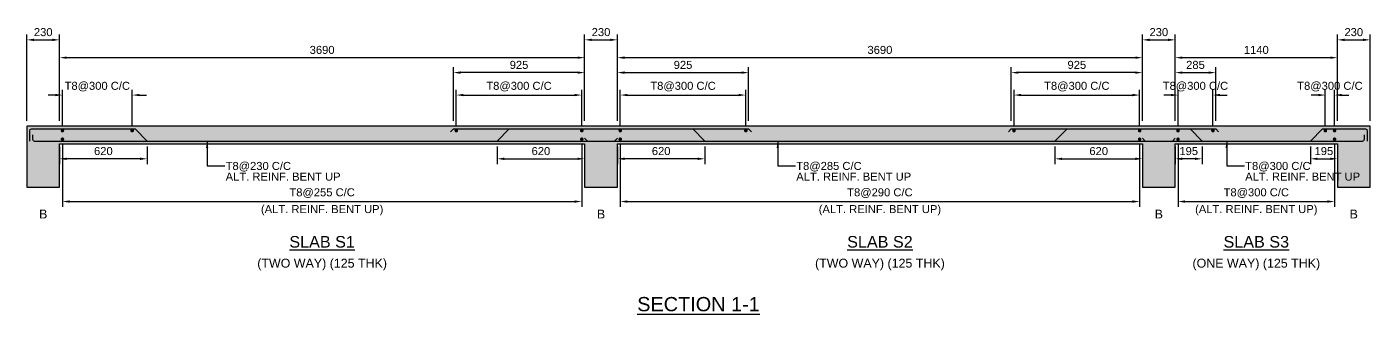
# Model space of a CAD drawing. Header units: inches. Extents: x -816171 to 9366335, y -450961 to 689132.
# Drawn here: x 6802250 to 6840010, y 261772 to 269836 of the extents above; entities that cross this region are included whole.
import ezdxf
from ezdxf.enums import TextEntityAlignment as Align

# ---------------------------------------------------------------- set-up
doc = ezdxf.new("R2010")
doc.units = ezdxf.units.IN
doc.header["$MEASUREMENT"] = 0
for name, color, linetype in [('Concrete Line', 2, 'Continuous'), ('Dimension', 31, 'Continuous'), ('Labels', 4, 'Continuous'), ('Reinforcement', 130, 'Continuous'), ('Solid', 25, 'Continuous'), ('Text', 31, 'Continuous')]:
    doc.layers.add(name, color=color, linetype=linetype)
doc.styles.add('SC-SLB1', font='SansSerif')
doc.styles.add('SC-SLB2', font='SansSerif')
doc.dimstyles.new('SlabElev', dxfattribs={"dimtxt": 225, "dimasz": 200, "dimexe": 150, "dimexo": 150, "dimgap": 100, "dimtad": 1, "dimtoh": 1, "dimdec": 4, "dimlfac": 0.25, "dimzin": 0, "dimdsep": 46, "dimtxsty": 'SC-SLB2', "dimcen": 0.09, "dimclrd": 8, "dimclre": 8, "dimclrt": 31, "dimadec": 0, "dimazin": 0, "dimtfac": 1, "dimtdec": 0, "dimtix": 1, "dimtofl": 0, "dimtmove": 0, "dimatfit": 3, "dimfxl": 1, "dimtolj": 1, "dimtzin": 0, "dimarcsym": 0})

# ---------------------------------------------------------------- blocks, each defined once
blk = doc.blocks.new('*D2603')
at = {"layer": 'DEFPOINTS', "color": 0, "transparency": 16777216}
for p in [(6817930, 268972), (6803170, 267052), (6817930, 267052)]:
    blk.add_point(p, dxfattribs=at)
at = {"layer": 'Dimension', "color": 8, "lineweight": -2, "transparency": 16777216}
for p, q in [((6803170, 267202), (6803170, 269122)), ((6803370, 268972), (6817730, 268972)), ((6817930, 267202), (6817930, 269122))]:
    blk.add_line(p, q, dxfattribs=at)
at = {"layer": 'Dimension', "color": 8, "transparency": 16777216}
for points in [[(6803370, 269005), (6803370, 268939), (6803170, 268972)], [(6817730, 269005), (6817730, 268939), (6817930, 268972)]]:
    blk.add_solid(points, dxfattribs=at)
at = {"layer": 'Dimension', "color": 31, "transparency": 16777216, "insert": (6810550, 269188), "char_height": 225, "attachment_point": 5, "style": 'SC-SLB2'}
blk.add_mtext('\\A1;3690', dxfattribs=at)
blk = doc.blocks.new('*D2604')
at = {"layer": 'DEFPOINTS', "color": 0, "transparency": 16777216}
for p in [(6803170, 269472), (6802250, 267052), (6803170, 267052)]:
    blk.add_point(p, dxfattribs=at)
at = {"layer": 'Dimension', "color": 8, "lineweight": -2, "transparency": 16777216}
for p, q in [((6802250, 267202), (6802250, 269622)), ((6803170, 267202), (6803170, 269622)), ((6802450, 269472), (6802970, 269472))]:
    blk.add_line(p, q, dxfattribs=at)
at = {"layer": 'Dimension', "color": 8, "transparency": 16777216}
for points in [[(6802450, 269505), (6802450, 269439), (6802250, 269472)], [(6802970, 269505), (6802970, 269439), (6803170, 269472)]]:
    blk.add_solid(points, dxfattribs=at)
at = {"layer": 'Dimension', "color": 31, "transparency": 16777216, "insert": (6802710, 269688), "char_height": 225, "attachment_point": 5, "style": 'SC-SLB2'}
blk.add_mtext('\\A1;230', dxfattribs=at)
blk = doc.blocks.new('*D2605')
at = {"layer": 'DEFPOINTS', "color": 0, "transparency": 16777216}
for p in [(6814240, 268552), (6814240, 267052), (6817930, 267052)]:
    blk.add_point(p, dxfattribs=at)
at = {"layer": 'Dimension', "color": 8, "lineweight": -2, "transparency": 16777216}
for p, q in [((6814240, 267202), (6814240, 268702)), ((6817730, 268552), (6814440, 268552)), ((6817930, 267202), (6817930, 268702))]:
    blk.add_line(p, q, dxfattribs=at)
at = {"layer": 'Dimension', "color": 8, "transparency": 16777216}
for points in [[(6814440, 268585), (6814440, 268519), (6814240, 268552)], [(6817730, 268585), (6817730, 268519), (6817930, 268552)]]:
    blk.add_solid(points, dxfattribs=at)
at = {"layer": 'Dimension', "color": 31, "transparency": 16777216, "insert": (6816085, 268768), "char_height": 225, "attachment_point": 5, "style": 'SC-SLB2'}
blk.add_mtext('\\A1;925', dxfattribs=at)
blk = doc.blocks.new('*D2606')
at = {"layer": 'DEFPOINTS', "color": 0, "transparency": 16777216}
for p in [(6833610, 268972), (6818850, 267052), (6833610, 267052)]:
    blk.add_point(p, dxfattribs=at)
at = {"layer": 'Dimension', "color": 8, "lineweight": -2, "transparency": 16777216}
for p, q in [((6818850, 267202), (6818850, 269122)), ((6819050, 268972), (6833410, 268972)), ((6833610, 267202), (6833610, 269122))]:
    blk.add_line(p, q, dxfattribs=at)
at = {"layer": 'Dimension', "color": 8, "transparency": 16777216}
for points in [[(6819050, 269005), (6819050, 268939), (6818850, 268972)], [(6833410, 269005), (6833410, 268939), (6833610, 268972)]]:
    blk.add_solid(points, dxfattribs=at)
at = {"layer": 'Dimension', "color": 31, "transparency": 16777216, "insert": (6826230, 269188), "char_height": 225, "attachment_point": 5, "style": 'SC-SLB2'}
blk.add_mtext('\\A1;3690', dxfattribs=at)
blk = doc.blocks.new('*D2607')
at = {"layer": 'DEFPOINTS', "color": 0, "transparency": 16777216}
for p in [(6818850, 269472), (6817930, 267052), (6818850, 267052)]:
    blk.add_point(p, dxfattribs=at)
at = {"layer": 'Dimension', "color": 8, "lineweight": -2, "transparency": 16777216}
for p, q in [((6817930, 267202), (6817930, 269622)), ((6818850, 267202), (6818850, 269622)), ((6818130, 269472), (6818650, 269472))]:
    blk.add_line(p, q, dxfattribs=at)
at = {"layer": 'Dimension', "color": 8, "transparency": 16777216}
for points in [[(6818130, 269505), (6818130, 269439), (6817930, 269472)], [(6818650, 269505), (6818650, 269439), (6818850, 269472)]]:
    blk.add_solid(points, dxfattribs=at)
at = {"layer": 'Dimension', "color": 31, "transparency": 16777216, "insert": (6818390, 269688), "char_height": 225, "attachment_point": 5, "style": 'SC-SLB2'}
blk.add_mtext('\\A1;230', dxfattribs=at)
blk = doc.blocks.new('*D2608')
at = {"layer": 'DEFPOINTS', "color": 0, "transparency": 16777216}
for p in [(6822540, 268552), (6818850, 267052), (6822540, 267052)]:
    blk.add_point(p, dxfattribs=at)
at = {"layer": 'Dimension', "color": 8, "lineweight": -2, "transparency": 16777216}
for p, q in [((6818850, 267202), (6818850, 268702)), ((6819050, 268552), (6822340, 268552)), ((6822540, 267202), (6822540, 268702))]:
    blk.add_line(p, q, dxfattribs=at)
at = {"layer": 'Dimension', "color": 8, "transparency": 16777216}
for points in [[(6819050, 268585), (6819050, 268519), (6818850, 268552)], [(6822340, 268585), (6822340, 268519), (6822540, 268552)]]:
    blk.add_solid(points, dxfattribs=at)
at = {"layer": 'Dimension', "color": 31, "transparency": 16777216, "insert": (6820695, 268768), "char_height": 225, "attachment_point": 5, "style": 'SC-SLB2'}
blk.add_mtext('\\A1;925', dxfattribs=at)
blk = doc.blocks.new('*D2609')
at = {"layer": 'DEFPOINTS', "color": 0, "transparency": 16777216}
for p in [(6829920, 268552), (6829920, 267052), (6833610, 267052)]:
    blk.add_point(p, dxfattribs=at)
at = {"layer": 'Dimension', "color": 8, "lineweight": -2, "transparency": 16777216}
for p, q in [((6829920, 267202), (6829920, 268702)), ((6833410, 268552), (6830120, 268552)), ((6833610, 267202), (6833610, 268702))]:
    blk.add_line(p, q, dxfattribs=at)
at = {"layer": 'Dimension', "color": 8, "transparency": 16777216}
for points in [[(6830120, 268585), (6830120, 268519), (6829920, 268552)], [(6833410, 268585), (6833410, 268519), (6833610, 268552)]]:
    blk.add_solid(points, dxfattribs=at)
at = {"layer": 'Dimension', "color": 31, "transparency": 16777216, "insert": (6831765, 268768), "char_height": 225, "attachment_point": 5, "style": 'SC-SLB2'}
blk.add_mtext('\\A1;925', dxfattribs=at)
blk = doc.blocks.new('*D2610')
at = {"layer": 'DEFPOINTS', "color": 0, "transparency": 16777216}
for p in [(6839090, 268972), (6834530, 267052), (6839090, 267052)]:
    blk.add_point(p, dxfattribs=at)
at = {"layer": 'Dimension', "color": 8, "lineweight": -2, "transparency": 16777216}
for p, q in [((6834530, 267202), (6834530, 269122)), ((6834730, 268972), (6838890, 268972)), ((6839090, 267202), (6839090, 269122))]:
    blk.add_line(p, q, dxfattribs=at)
at = {"layer": 'Dimension', "color": 8, "transparency": 16777216}
for points in [[(6834730, 269005), (6834730, 268939), (6834530, 268972)], [(6838890, 269005), (6838890, 268939), (6839090, 268972)]]:
    blk.add_solid(points, dxfattribs=at)
at = {"layer": 'Dimension', "color": 31, "transparency": 16777216, "insert": (6836810, 269188), "char_height": 225, "attachment_point": 5, "style": 'SC-SLB2'}
blk.add_mtext('\\A1;1140', dxfattribs=at)
blk = doc.blocks.new('*D2611')
at = {"layer": 'DEFPOINTS', "color": 0, "transparency": 16777216}
for p in [(6834530, 269472), (6833610, 267052), (6834530, 267052)]:
    blk.add_point(p, dxfattribs=at)
at = {"layer": 'Dimension', "color": 8, "lineweight": -2, "transparency": 16777216}
for p, q in [((6833610, 267202), (6833610, 269622)), ((6834530, 267202), (6834530, 269622)), ((6833810, 269472), (6834330, 269472))]:
    blk.add_line(p, q, dxfattribs=at)
at = {"layer": 'Dimension', "color": 8, "transparency": 16777216}
for points in [[(6833810, 269505), (6833810, 269439), (6833610, 269472)], [(6834330, 269505), (6834330, 269439), (6834530, 269472)]]:
    blk.add_solid(points, dxfattribs=at)
at = {"layer": 'Dimension', "color": 31, "transparency": 16777216, "insert": (6834070, 269688), "char_height": 225, "attachment_point": 5, "style": 'SC-SLB2'}
blk.add_mtext('\\A1;230', dxfattribs=at)
blk = doc.blocks.new('*D2612')
at = {"layer": 'DEFPOINTS', "color": 0, "transparency": 16777216}
for p in [(6840010, 269472), (6839090, 267052), (6840010, 267052)]:
    blk.add_point(p, dxfattribs=at)
at = {"layer": 'Dimension', "color": 8, "lineweight": -2, "transparency": 16777216}
for p, q in [((6839090, 267202), (6839090, 269622)), ((6840010, 267202), (6840010, 269622)), ((6839290, 269472), (6839810, 269472))]:
    blk.add_line(p, q, dxfattribs=at)
at = {"layer": 'Dimension', "color": 8, "transparency": 16777216}
for points in [[(6839290, 269505), (6839290, 269439), (6839090, 269472)], [(6839810, 269505), (6839810, 269439), (6840010, 269472)]]:
    blk.add_solid(points, dxfattribs=at)
at = {"layer": 'Dimension', "color": 31, "transparency": 16777216, "insert": (6839550, 269688), "char_height": 225, "attachment_point": 5, "style": 'SC-SLB2'}
blk.add_mtext('\\A1;230', dxfattribs=at)
blk = doc.blocks.new('*D2613')
at = {"layer": 'DEFPOINTS', "color": 0, "transparency": 16777216}
for p in [(6835670, 268552), (6834530, 267052), (6835670, 267052)]:
    blk.add_point(p, dxfattribs=at)
at = {"layer": 'Dimension', "color": 8, "lineweight": -2, "transparency": 16777216}
for p, q in [((6834530, 267202), (6834530, 268702)), ((6834730, 268552), (6835470, 268552)), ((6835670, 267202), (6835670, 268702))]:
    blk.add_line(p, q, dxfattribs=at)
at = {"layer": 'Dimension', "color": 8, "transparency": 16777216}
for points in [[(6834730, 268585), (6834730, 268519), (6834530, 268552)], [(6835470, 268585), (6835470, 268519), (6835670, 268552)]]:
    blk.add_solid(points, dxfattribs=at)
at = {"layer": 'Dimension', "color": 31, "transparency": 16777216, "insert": (6835100, 268768), "char_height": 225, "attachment_point": 5, "style": 'SC-SLB2'}
blk.add_mtext('\\A1;285', dxfattribs=at)
blk = doc.blocks.new('*D2614')
at = {"layer": 'DEFPOINTS', "color": 0, "transparency": 16777216}
for p in [(6817850, 267922), (6814320, 266922), (6817850, 266922)]:
    blk.add_point(p, dxfattribs=at)
at = {"layer": 'Dimension', "color": 8, "lineweight": -2, "transparency": 16777216}
for p, q in [((6814320, 267072), (6814320, 268072)), ((6814520, 267922), (6817650, 267922)), ((6817850, 267072), (6817850, 268072))]:
    blk.add_line(p, q, dxfattribs=at)
at = {"layer": 'Dimension', "color": 8, "transparency": 16777216}
for points in [[(6814520, 267955), (6814520, 267889), (6814320, 267922)], [(6817650, 267955), (6817650, 267889), (6817850, 267922)]]:
    blk.add_solid(points, dxfattribs=at)
at = {"layer": 'Dimension', "color": 31, "transparency": 16777216, "insert": (6816085, 268159), "char_height": 225, "attachment_point": 5, "style": 'SC-SLB2'}
blk.add_mtext('\\A1;T8@300 C/C', dxfattribs=at)
blk = doc.blocks.new('*D2615')
at = {"layer": 'DEFPOINTS', "color": 0, "transparency": 16777216}
for p in [(6822460, 267922), (6818930, 266922), (6822460, 266922)]:
    blk.add_point(p, dxfattribs=at)
at = {"layer": 'Dimension', "color": 8, "lineweight": -2, "transparency": 16777216}
for p, q in [((6818930, 267072), (6818930, 268072)), ((6819130, 267922), (6822260, 267922)), ((6822460, 267072), (6822460, 268072))]:
    blk.add_line(p, q, dxfattribs=at)
at = {"layer": 'Dimension', "color": 8, "transparency": 16777216}
for points in [[(6819130, 267955), (6819130, 267889), (6818930, 267922)], [(6822260, 267955), (6822260, 267889), (6822460, 267922)]]:
    blk.add_solid(points, dxfattribs=at)
at = {"layer": 'Dimension', "color": 31, "transparency": 16777216, "insert": (6820695, 268159), "char_height": 225, "attachment_point": 5, "style": 'SC-SLB2'}
blk.add_mtext('\\A1;T8@300 C/C', dxfattribs=at)
blk = doc.blocks.new('*D2616')
at = {"layer": 'DEFPOINTS', "color": 0, "transparency": 16777216}
for p in [(6805210, 267922), (6803250, 266922), (6805210, 266922)]:
    blk.add_point(p, dxfattribs=at)
at = {"layer": 'Dimension', "color": 8, "lineweight": -2, "transparency": 16777216}
for p, q in [((6803050, 267922), (6802850, 267922)), ((6803250, 267072), (6803250, 268072)), ((6805210, 267072), (6805210, 268072)), ((6805410, 267922), (6805610, 267922))]:
    blk.add_line(p, q, dxfattribs=at)
at = {"layer": 'Dimension', "color": 8, "transparency": 16777216}
for points in [[(6803050, 267955), (6803050, 267889), (6803250, 267922)], [(6805410, 267955), (6805410, 267889), (6805210, 267922)]]:
    blk.add_solid(points, dxfattribs=at)
at = {"layer": 'Dimension', "color": 31, "transparency": 16777216, "insert": (6804230, 268159), "char_height": 225, "attachment_point": 5, "style": 'SC-SLB2'}
blk.add_mtext('\\A1;T8@300 C/C', dxfattribs=at)
blk = doc.blocks.new('*D2617')
at = {"layer": 'DEFPOINTS', "color": 0, "transparency": 16777216}
for p in [(6833530, 267922), (6830000, 266922), (6833530, 266922)]:
    blk.add_point(p, dxfattribs=at)
at = {"layer": 'Dimension', "color": 8, "lineweight": -2, "transparency": 16777216}
for p, q in [((6830000, 267072), (6830000, 268072)), ((6830200, 267922), (6833330, 267922)), ((6833530, 267072), (6833530, 268072))]:
    blk.add_line(p, q, dxfattribs=at)
at = {"layer": 'Dimension', "color": 8, "transparency": 16777216}
for points in [[(6830200, 267955), (6830200, 267889), (6830000, 267922)], [(6833330, 267955), (6833330, 267889), (6833530, 267922)]]:
    blk.add_solid(points, dxfattribs=at)
at = {"layer": 'Dimension', "color": 31, "transparency": 16777216, "insert": (6831765, 268159), "char_height": 225, "attachment_point": 5, "style": 'SC-SLB2'}
blk.add_mtext('\\A1;T8@300 C/C', dxfattribs=at)
blk = doc.blocks.new('*D2618')
at = {"layer": 'DEFPOINTS', "color": 0, "transparency": 16777216}
for p in [(6835590, 267922), (6834610, 266922), (6835590, 266922)]:
    blk.add_point(p, dxfattribs=at)
at = {"layer": 'Dimension', "color": 8, "lineweight": -2, "transparency": 16777216}
for p, q in [((6834410, 267922), (6834210, 267922)), ((6834610, 267072), (6834610, 268072)), ((6835590, 267072), (6835590, 268072)), ((6835790, 267922), (6835990, 267922))]:
    blk.add_line(p, q, dxfattribs=at)
at = {"layer": 'Dimension', "color": 8, "transparency": 16777216}
for points in [[(6834410, 267955), (6834410, 267889), (6834610, 267922)], [(6835790, 267955), (6835790, 267889), (6835590, 267922)]]:
    blk.add_solid(points, dxfattribs=at)
at = {"layer": 'Dimension', "color": 31, "transparency": 16777216, "insert": (6835100, 268159), "char_height": 225, "attachment_point": 5, "style": 'SC-SLB2'}
blk.add_mtext('\\A1;T8@300 C/C', dxfattribs=at)
blk = doc.blocks.new('*D2619')
at = {"layer": 'DEFPOINTS', "color": 0, "transparency": 16777216}
for p in [(6838750, 267922), (6838750, 266922), (6839010, 266922)]:
    blk.add_point(p, dxfattribs=at)
at = {"layer": 'Dimension', "color": 8, "lineweight": -2, "transparency": 16777216}
for p, q in [((6838550, 267922), (6838350, 267922)), ((6838750, 267072), (6838750, 268072)), ((6839010, 267072), (6839010, 268072)), ((6839210, 267922), (6839410, 267922))]:
    blk.add_line(p, q, dxfattribs=at)
at = {"layer": 'Dimension', "color": 8, "transparency": 16777216}
for points in [[(6838550, 267955), (6838550, 267889), (6838750, 267922)], [(6839210, 267955), (6839210, 267889), (6839010, 267922)]]:
    blk.add_solid(points, dxfattribs=at)
at = {"layer": 'Dimension', "color": 31, "transparency": 16777216, "insert": (6838880, 268159), "char_height": 225, "attachment_point": 5, "style": 'SC-SLB2'}
blk.add_mtext('\\A1;T8@300 C/C', dxfattribs=at)
blk = doc.blocks.new('*D2620')
at = {"layer": 'DEFPOINTS', "color": 0, "transparency": 16777216}
for p in [(6803250, 266682), (6817850, 266682), (6817850, 264932)]:
    blk.add_point(p, dxfattribs=at)
at = {"layer": 'Dimension', "color": 8, "lineweight": -2, "transparency": 16777216}
for p, q in [((6803250, 266532), (6803250, 264782)), ((6817850, 266532), (6817850, 264782)), ((6803450, 264932), (6817650, 264932))]:
    blk.add_line(p, q, dxfattribs=at)
at = {"layer": 'Dimension', "color": 8, "transparency": 16777216}
for points in [[(6803450, 264965), (6803450, 264899), (6803250, 264932)], [(6817650, 264965), (6817650, 264899), (6817850, 264932)]]:
    blk.add_solid(points, dxfattribs=at)
at = {"layer": 'Dimension', "color": 31, "transparency": 16777216, "char_height": 225, "attachment_point": 5, "style": 'SC-SLB2'}
for s, insert in [('\\A1;T8@255 C/C', (6810550, 265169)), ('\\A1;(ALT. REINF. BENT UP)', (6810550, 264687))]:
    blk.add_mtext(s, dxfattribs=dict(at, insert=insert))
blk = doc.blocks.new('*D2621')
at = {"layer": 'DEFPOINTS', "color": 0, "transparency": 16777216}
for p in [(6803170, 266632), (6805630, 266632), (6803170, 266132)]:
    blk.add_point(p, dxfattribs=at)
at = {"layer": 'Dimension', "color": 8, "lineweight": -2, "transparency": 16777216}
for p, q in [((6803170, 266482), (6803170, 265982)), ((6805630, 266482), (6805630, 265982)), ((6805430, 266132), (6803370, 266132))]:
    blk.add_line(p, q, dxfattribs=at)
at = {"layer": 'Dimension', "color": 8, "transparency": 16777216}
for points in [[(6803370, 266165), (6803370, 266099), (6803170, 266132)], [(6805430, 266165), (6805430, 266099), (6805630, 266132)]]:
    blk.add_solid(points, dxfattribs=at)
at = {"layer": 'Dimension', "color": 31, "transparency": 16777216, "insert": (6804400, 266348), "char_height": 225, "attachment_point": 5, "style": 'SC-SLB2'}
blk.add_mtext('\\A1;620', dxfattribs=at)
blk = doc.blocks.new('*D2622')
at = {"layer": 'DEFPOINTS', "color": 0, "transparency": 16777216}
for p in [(6815470, 266632), (6817930, 266632), (6817930, 266132)]:
    blk.add_point(p, dxfattribs=at)
at = {"layer": 'Dimension', "color": 8, "lineweight": -2, "transparency": 16777216}
for p, q in [((6815470, 266482), (6815470, 265982)), ((6817930, 266482), (6817930, 265982)), ((6815670, 266132), (6817730, 266132))]:
    blk.add_line(p, q, dxfattribs=at)
at = {"layer": 'Dimension', "color": 8, "transparency": 16777216}
for points in [[(6815670, 266165), (6815670, 266099), (6815470, 266132)], [(6817730, 266165), (6817730, 266099), (6817930, 266132)]]:
    blk.add_solid(points, dxfattribs=at)
at = {"layer": 'Dimension', "color": 31, "transparency": 16777216, "insert": (6816700, 266348), "char_height": 225, "attachment_point": 5, "style": 'SC-SLB2'}
blk.add_mtext('\\A1;620', dxfattribs=at)
blk = doc.blocks.new('*D2623')
at = {"layer": 'DEFPOINTS', "color": 0, "transparency": 16777216}
for p in [(6818930, 266682), (6833530, 266682), (6833530, 264932)]:
    blk.add_point(p, dxfattribs=at)
at = {"layer": 'Dimension', "color": 8, "lineweight": -2, "transparency": 16777216}
for p, q in [((6818930, 266532), (6818930, 264782)), ((6833530, 266532), (6833530, 264782)), ((6819130, 264932), (6833330, 264932))]:
    blk.add_line(p, q, dxfattribs=at)
at = {"layer": 'Dimension', "color": 8, "transparency": 16777216}
for points in [[(6819130, 264965), (6819130, 264899), (6818930, 264932)], [(6833330, 264965), (6833330, 264899), (6833530, 264932)]]:
    blk.add_solid(points, dxfattribs=at)
at = {"layer": 'Dimension', "color": 31, "transparency": 16777216, "char_height": 225, "attachment_point": 5, "style": 'SC-SLB2'}
for s, insert in [('\\A1;T8@290 C/C', (6826230, 265169)), ('\\A1;(ALT. REINF. BENT UP)', (6826230, 264687))]:
    blk.add_mtext(s, dxfattribs=dict(at, insert=insert))
blk = doc.blocks.new('*D2624')
at = {"layer": 'DEFPOINTS', "color": 0, "transparency": 16777216}
for p in [(6818850, 266632), (6821310, 266632), (6818850, 266132)]:
    blk.add_point(p, dxfattribs=at)
at = {"layer": 'Dimension', "color": 8, "lineweight": -2, "transparency": 16777216}
for p, q in [((6818850, 266482), (6818850, 265982)), ((6821310, 266482), (6821310, 265982)), ((6821110, 266132), (6819050, 266132))]:
    blk.add_line(p, q, dxfattribs=at)
at = {"layer": 'Dimension', "color": 8, "transparency": 16777216}
for points in [[(6819050, 266165), (6819050, 266099), (6818850, 266132)], [(6821110, 266165), (6821110, 266099), (6821310, 266132)]]:
    blk.add_solid(points, dxfattribs=at)
at = {"layer": 'Dimension', "color": 31, "transparency": 16777216, "insert": (6820080, 266348), "char_height": 225, "attachment_point": 5, "style": 'SC-SLB2'}
blk.add_mtext('\\A1;620', dxfattribs=at)
blk = doc.blocks.new('*D2625')
at = {"layer": 'DEFPOINTS', "color": 0, "transparency": 16777216}
for p in [(6831150, 266632), (6833610, 266632), (6833610, 266132)]:
    blk.add_point(p, dxfattribs=at)
at = {"layer": 'Dimension', "color": 8, "lineweight": -2, "transparency": 16777216}
for p, q in [((6831150, 266482), (6831150, 265982)), ((6833610, 266482), (6833610, 265982)), ((6831350, 266132), (6833410, 266132))]:
    blk.add_line(p, q, dxfattribs=at)
at = {"layer": 'Dimension', "color": 8, "transparency": 16777216}
for points in [[(6831350, 266165), (6831350, 266099), (6831150, 266132)], [(6833410, 266165), (6833410, 266099), (6833610, 266132)]]:
    blk.add_solid(points, dxfattribs=at)
at = {"layer": 'Dimension', "color": 31, "transparency": 16777216, "insert": (6832380, 266348), "char_height": 225, "attachment_point": 5, "style": 'SC-SLB2'}
blk.add_mtext('\\A1;620', dxfattribs=at)
blk = doc.blocks.new('*D2626')
at = {"layer": 'DEFPOINTS', "color": 0, "transparency": 16777216}
for p in [(6834610, 266682), (6839010, 266682), (6839010, 264932)]:
    blk.add_point(p, dxfattribs=at)
at = {"layer": 'Dimension', "color": 8, "lineweight": -2, "transparency": 16777216}
for p, q in [((6834610, 266532), (6834610, 264782)), ((6839010, 266532), (6839010, 264782)), ((6834810, 264932), (6838810, 264932))]:
    blk.add_line(p, q, dxfattribs=at)
at = {"layer": 'Dimension', "color": 8, "transparency": 16777216}
for points in [[(6834810, 264965), (6834810, 264899), (6834610, 264932)], [(6838810, 264965), (6838810, 264899), (6839010, 264932)]]:
    blk.add_solid(points, dxfattribs=at)
at = {"layer": 'Dimension', "color": 31, "transparency": 16777216, "char_height": 225, "attachment_point": 5, "style": 'SC-SLB2'}
for s, insert in [('\\A1;T8@300 C/C', (6836810, 265169)), ('\\A1;(ALT. REINF. BENT UP)', (6836810, 264687))]:
    blk.add_mtext(s, dxfattribs=dict(at, insert=insert))
blk = doc.blocks.new('*D2627')
at = {"layer": 'DEFPOINTS', "color": 0, "transparency": 16777216}
for p in [(6834530, 266632), (6835290, 266632), (6834530, 266132)]:
    blk.add_point(p, dxfattribs=at)
at = {"layer": 'Dimension', "color": 8, "lineweight": -2, "transparency": 16777216}
for p, q in [((6834530, 266482), (6834530, 265982)), ((6835290, 266482), (6835290, 265982)), ((6835090, 266132), (6834730, 266132))]:
    blk.add_line(p, q, dxfattribs=at)
at = {"layer": 'Dimension', "color": 8, "transparency": 16777216}
for points in [[(6834730, 266165), (6834730, 266099), (6834530, 266132)], [(6835090, 266165), (6835090, 266099), (6835290, 266132)]]:
    blk.add_solid(points, dxfattribs=at)
at = {"layer": 'Dimension', "color": 31, "transparency": 16777216, "insert": (6834910, 266348), "char_height": 225, "attachment_point": 5, "style": 'SC-SLB2'}
blk.add_mtext('\\A1;195', dxfattribs=at)
blk = doc.blocks.new('*D2628')
at = {"layer": 'DEFPOINTS', "color": 0, "transparency": 16777216}
for p in [(6838330, 266632), (6839090, 266632), (6839090, 266132)]:
    blk.add_point(p, dxfattribs=at)
at = {"layer": 'Dimension', "color": 8, "lineweight": -2, "transparency": 16777216}
for p, q in [((6838330, 266482), (6838330, 265982)), ((6839090, 266482), (6839090, 265982)), ((6838530, 266132), (6838890, 266132))]:
    blk.add_line(p, q, dxfattribs=at)
at = {"layer": 'Dimension', "color": 8, "transparency": 16777216}
for points in [[(6838530, 266165), (6838530, 266099), (6838330, 266132)], [(6838890, 266165), (6838890, 266099), (6839090, 266132)]]:
    blk.add_solid(points, dxfattribs=at)
at = {"layer": 'Dimension', "color": 31, "transparency": 16777216, "insert": (6838710, 266348), "char_height": 225, "attachment_point": 5, "style": 'SC-SLB2'}
blk.add_mtext('\\A1;195', dxfattribs=at)

msp = doc.modelspace()

# ---------------------------------------------------------------- hatches: boundary and pattern name
at = {"layer": 'Solid'}
msp.add_hatch(color=256, dxfattribs=at).paths.add_polyline_path([(6802250.03339, 265331.97288), (6803170.03339, 265331.97288), (6803170.03339, 266551.97288), (6817930.03339, 266551.97288), (6817930.03339, 265331.97288), (6818850.03339, 265331.97288), (6818850.03339, 266551.97288), (6833610.03339, 266551.97288), (6833610.03339, 265331.97288), (6834530.03339, 265331.97288), (6834530.03339, 266551.97288), (6839090.03339, 266551.97288), (6839090.03339, 265331.97288), (6840010.03339, 265331.97288), (6840010.03339, 267051.97288), (6840010.03339, 267051.97288), (6840010.03339, 267051.97288), (6839090.03339, 267051.97288), (6839090.03339, 267051.97288), (6834530.03339, 267051.97288), (6834530.03339, 267051.97288), (6833610.03339, 267051.97288), (6833610.03339, 267051.97288), (6818850.03339, 267051.97288), (6818850.03339, 267051.97288), (6817930.03339, 267051.97288), (6817930.03339, 267051.97288), (6803170.03339, 267051.97288), (6803170.03339, 267051.97288), (6802250.03339, 267051.97288), (6802250.03339, 267051.97288), (6802250.03339, 267051.97288)], flags=0)

# ---------------------------------------------------------------- linework, layer by layer
at = {"layer": 'Concrete Line'}
msp.add_lwpolyline([(6802250.03339, 265331.97288), (6803170.03339, 265331.97288), (6803170.03339, 266551.97288), (6817930.03339, 266551.97288), (6817930.03339, 265331.97288), (6818850.03339, 265331.97288), (6818850.03339, 266551.97288), (6833610.03339, 266551.97288), (6833610.03339, 265331.97288), (6834530.03339, 265331.97288), (6834530.03339, 266551.97288), (6839090.03339, 266551.97288), (6839090.03339, 265331.97288), (6840010.03339, 265331.97288), (6840010.03339, 267051.97288), (6840010.03339, 267051.97288), (6840010.03339, 267051.97288), (6839090.03339, 267051.97288), (6839090.03339, 267051.97288), (6834530.03339, 267051.97288), (6834530.03339, 267051.97288), (6833610.03339, 267051.97288), (6833610.03339, 267051.97288), (6818850.03339, 267051.97288), (6818850.03339, 267051.97288), (6817930.03339, 267051.97288), (6817930.03339, 267051.97288), (6803170.03339, 267051.97288), (6803170.03339, 267051.97288), (6802250.03339, 267051.97288), (6802250.03339, 267051.97288), (6802250.03339, 267051.97288), (6802250.03339, 265331.97288)], dxfattribs=at)
at = {"layer": 'Reinforcement'}
for points in [[(6802330.03339, 266631.97288), (6802330.03339, 266921.97288, -0.4), (6802380.03339, 266971.97288), (6805290.03339, 266971.97288)], [(6838670.03339, 266971.97288), (6839880.03339, 266971.97288, -0.4), (6839930.03339, 266921.97288), (6839930.03339, 266631.97288)], [(6802410.03339, 266801.97288), (6802410.03339, 266681.97288, 0.4), (6802460.03339, 266631.97288), (6818770.03339, 266631.97288)], [(6833690.03339, 266631.97288), (6839800.03339, 266631.97288, 0.4), (6839850.03339, 266681.97288), (6839850.03339, 266801.97288)]]:
    msp.add_lwpolyline(points, format="xyb", dxfattribs=at)
at = {"layer": 'Reinforcement', "const_width": 50}
for points in [[(6803225.03339, 266921.97288, 1), (6803275.03339, 266921.97288, 1)], [(6805185.03339, 266921.97288, 1), (6805235.03339, 266921.97288, 1)], [(6814295.03339, 266921.97288, 1), (6814345.03339, 266921.97288, 1)], [(6817825.03339, 266921.97288, 1), (6817875.03339, 266921.97288, 1)], [(6818905.03339, 266921.97288, 1), (6818955.03339, 266921.97288, 1)], [(6822435.03339, 266921.97288, 1), (6822485.03339, 266921.97288, 1)], [(6829975.03339, 266921.97288, 1), (6830025.03339, 266921.97288, 1)], [(6833505.03339, 266921.97288, 1), (6833555.03339, 266921.97288, 1)], [(6834585.03339, 266921.97288, 1), (6834635.03339, 266921.97288, 1)], [(6835565.03339, 266921.97288, 1), (6835615.03339, 266921.97288, 1)], [(6838725.03339, 266921.97288, 1), (6838775.03339, 266921.97288, 1)], [(6838985.03339, 266921.97288, 1), (6839035.03339, 266921.97288, 1)], [(6803225.03339, 266681.97288, 1), (6803275.03339, 266681.97288, 1)], [(6817825.03339, 266681.97288, 1), (6817875.03339, 266681.97288, 1)], [(6818905.03339, 266681.97288, 1), (6818955.03339, 266681.97288, 1)], [(6833505.03339, 266681.97288, 1), (6833555.03339, 266681.97288, 1)], [(6834585.03339, 266681.97288, 1), (6834635.03339, 266681.97288, 1)], [(6838985.03339, 266681.97288, 1), (6839035.03339, 266681.97288, 1)]]:
    msp.add_lwpolyline(points, format="xyb", close=True, dxfattribs=at)
at = {"layer": 'Reinforcement'}
for points in [[(6805290.03339, 266971.97288), (6805630.03339, 266631.97288)], [(6814240.03339, 266971.97288), (6814160.03328, 266891.97288)], [(6814240.03339, 266971.97288), (6822540.03339, 266971.97288)], [(6815810.03339, 266971.97288), (6815470.03339, 266631.97288)], [(6820970.03339, 266971.97288), (6821310.03339, 266631.97288)], [(6822540.03339, 266971.97288), (6822620.03349, 266891.97288)], [(6829920.03339, 266971.97288), (6829840.03328, 266891.97288)], [(6829920.03339, 266971.97288), (6835670.03339, 266971.97288)], [(6831490.03339, 266971.97288), (6831150.03339, 266631.97288)], [(6834950.03339, 266971.97288), (6835290.03339, 266631.97288)], [(6835670.03339, 266971.97288), (6835750.03349, 266891.97288)], [(6838670.03339, 266971.97288), (6838330.03339, 266631.97288)], [(6818010.03339, 266631.97288), (6817930.03328, 266711.97288)], [(6818010.03339, 266631.97288), (6834450.03339, 266631.97288)], [(6818770.03339, 266631.97288), (6818850.03349, 266711.97288)], [(6831150.03339, 266631.97288), (6831230.03349, 266711.97288)], [(6833690.03339, 266631.97288), (6833610.03328, 266711.97288)], [(6834450.03339, 266631.97288), (6834530.03349, 266711.97288)]]:
    msp.add_lwpolyline(points, dxfattribs=at)

# ---------------------------------------------------------------- texts
at = {"layer": 'Labels', "style": 'SC-SLB1'}
for s, height, p in [('B', 250, (6802710.03339, 264581.97288)), ('B', 250, (6818390.03339, 264581.97288)), ('B', 250, (6834070.03339, 264581.97288)), ('B', 250, (6839550.03339, 264581.97288)), ('%%USLAB S1', 325, (6810550.03339, 263801.97288)), ('%%USLAB S2', 325, (6826230.03339, 263801.97288)), ('%%USLAB S3', 325, (6836810.03339, 263801.97288)), ('%%USECTION 1-1', 400, (6821130.03339, 262051.97288))]:
    msp.add_text(s, height=height, dxfattribs=at).set_placement(p, align=Align.MIDDLE_CENTER)
at = {"layer": 'Text', "style": 'SC-SLB2'}
for s, p in [('T8@230 C/C', (6807838.03339, 265931.97288)), ('T8@285 C/C', (6823878.03339, 265931.97288)), ('T8@300 C/C', (6836498.03339, 265931.97288)), ('ALT. REINF. BENT UP', (6807838.03339, 265631.97288)), ('ALT. REINF. BENT UP', (6823878.03339, 265631.97288)), ('ALT. REINF. BENT UP', (6836498.03339, 265631.97288))]:
    msp.add_text(s, height=225, dxfattribs=at).set_placement(p, align=Align.MIDDLE_LEFT)
for s, p in [('(TWO WAY) (125 THK)', (6810550.03339, 263201.97288)), ('(TWO WAY) (125 THK)', (6826230.03339, 263201.97288)), ('(ONE WAY) (125 THK)', (6836810.03339, 263201.97288))]:
    msp.add_text(s, height=250, dxfattribs=at).set_placement(p, align=Align.MIDDLE_CENTER)

# ---------------------------------------------------------------- dimensions: what is measured, and where the dimension line sits
at = {"layer": 'Dimension'}
for p1, p2, distance, text, picture, middle in [((6802250.03339, 267051.97288), (6803170.03339, 267051.97288), 2420, '230', '*D2604', (6802710.03339, 269688.02226)), ((6817930.03339, 267051.97288), (6818850.03339, 267051.97288), 2420, '230', '*D2607', (6818390.03339, 269688.02226)), ((6833610.03339, 267051.97288), (6834530.03339, 267051.97288), 2420, '230', '*D2611', (6834070.03339, 269688.02226)), ((6839090.03339, 267051.97288), (6840010.03339, 267051.97288), 2420, '230', '*D2612', (6839550.03339, 269688.02226)), ((6803170.03339, 267051.97288), (6817930.03339, 267051.97288), 1920, '3690', '*D2603', (6810550.03339, 269188.02226)), ((6818850.03339, 267051.97288), (6833610.03339, 267051.97288), 1920, '3690', '*D2606', (6826230.03339, 269188.02226)), ((6834530.03339, 267051.97288), (6839090.03339, 267051.97288), 1920, '1140', '*D2610', (6836810.03339, 269187.86794)), ((6817930.03339, 267051.97288), (6814240.03339, 267051.97288), -1500, '925', '*D2605', (6816085.03339, 268767.86794)), ((6818850.03339, 267051.97288), (6822540.03339, 267051.97288), 1500, '925', '*D2608', (6820695.03339, 268767.86794)), ((6833610.03339, 267051.97288), (6829920.03339, 267051.97288), -1500, '925', '*D2609', (6831765.03339, 268767.86794)), ((6834530.03339, 267051.97288), (6835670.03339, 267051.97288), 1500, '285', '*D2613', (6835100.03339, 268767.86794)), ((6803250.03339, 266921.97288), (6805210.03339, 266921.97288), 1000, 'T8@300 C/C', '*D2616', (6804230.03339, 268158.70127)), ((6814320.03339, 266921.97288), (6817850.03339, 266921.97288), 1000, 'T8@300 C/C', '*D2614', (6816085.03339, 268158.70127)), ((6818930.03339, 266921.97288), (6822460.03339, 266921.97288), 1000, 'T8@300 C/C', '*D2615', (6820695.03339, 268158.70127)), ((6830000.03339, 266921.97288), (6833530.03339, 266921.97288), 1000, 'T8@300 C/C', '*D2617', (6831765.03339, 268158.70127)), ((6834610.03339, 266921.97288), (6835590.03339, 266921.97288), 1000, 'T8@300 C/C', '*D2618', (6835100.03339, 268158.70127)), ((6839010.03339, 266921.97288), (6838750.03339, 266921.97288), -1000, 'T8@300 C/C', '*D2619', (6838880.03339, 268158.70127)), ((6805630.03339, 266631.97288), (6803170.03339, 266631.97288), 500, '620', '*D2621', (6804400.03339, 266348.02226)), ((6803250.03339, 266681.97288), (6817850.03339, 266681.97288), -1750, 'T8@255 C/C\\X(ALT. REINF. BENT UP)', '*D2620', (6810550.03339, 264931.97288)), ((6815470.03339, 266631.97288), (6817930.03339, 266631.97288), -500, '620', '*D2622', (6816700.03339, 266348.02226)), ((6821310.03339, 266631.97288), (6818850.03339, 266631.97288), 500, '620', '*D2624', (6820080.03339, 266348.02226)), ((6818930.03339, 266681.97288), (6833530.03339, 266681.97288), -1750, 'T8@290 C/C\\X(ALT. REINF. BENT UP)', '*D2623', (6826230.03339, 264931.97288)), ((6831150.03339, 266631.97288), (6833610.03339, 266631.97288), -500, '620', '*D2625', (6832380.03339, 266348.02226)), ((6835290.03339, 266631.97288), (6834530.03339, 266631.97288), 500, '195', '*D2627', (6834910.03339, 266347.86794)), ((6834610.03339, 266681.97288), (6839010.03339, 266681.97288), -1750, 'T8@300 C/C\\X(ALT. REINF. BENT UP)', '*D2626', (6836810.03339, 264931.97288)), ((6838330.03339, 266631.97288), (6839090.03339, 266631.97288), -500, '195', '*D2628', (6838710.03339, 266347.86794))]:
    dim = msp.add_aligned_dim(p1=p1, p2=p2, distance=distance, text=text, dimstyle='SlabElev', dxfattribs=at)
    dim.commit()
    dim.dimension.update_dxf_attribs({"geometry": picture, "text_midpoint": middle})

# ---------------------------------------------------------------- leaders
for points in [[(6807318.03339, 266631.97288), (6807318.03339, 265931.97288), (6807818.03339, 265931.97288)], [(6823358.03339, 266631.97288), (6823358.03339, 265931.97288), (6823858.03339, 265931.97288)], [(6835978.03339, 266631.97288), (6835978.03339, 265931.97288), (6836478.03339, 265931.97288)]]:
    msp.add_leader(points, dimstyle='SlabElev', dxfattribs=at)

doc.saveas('drawing.dxf')
